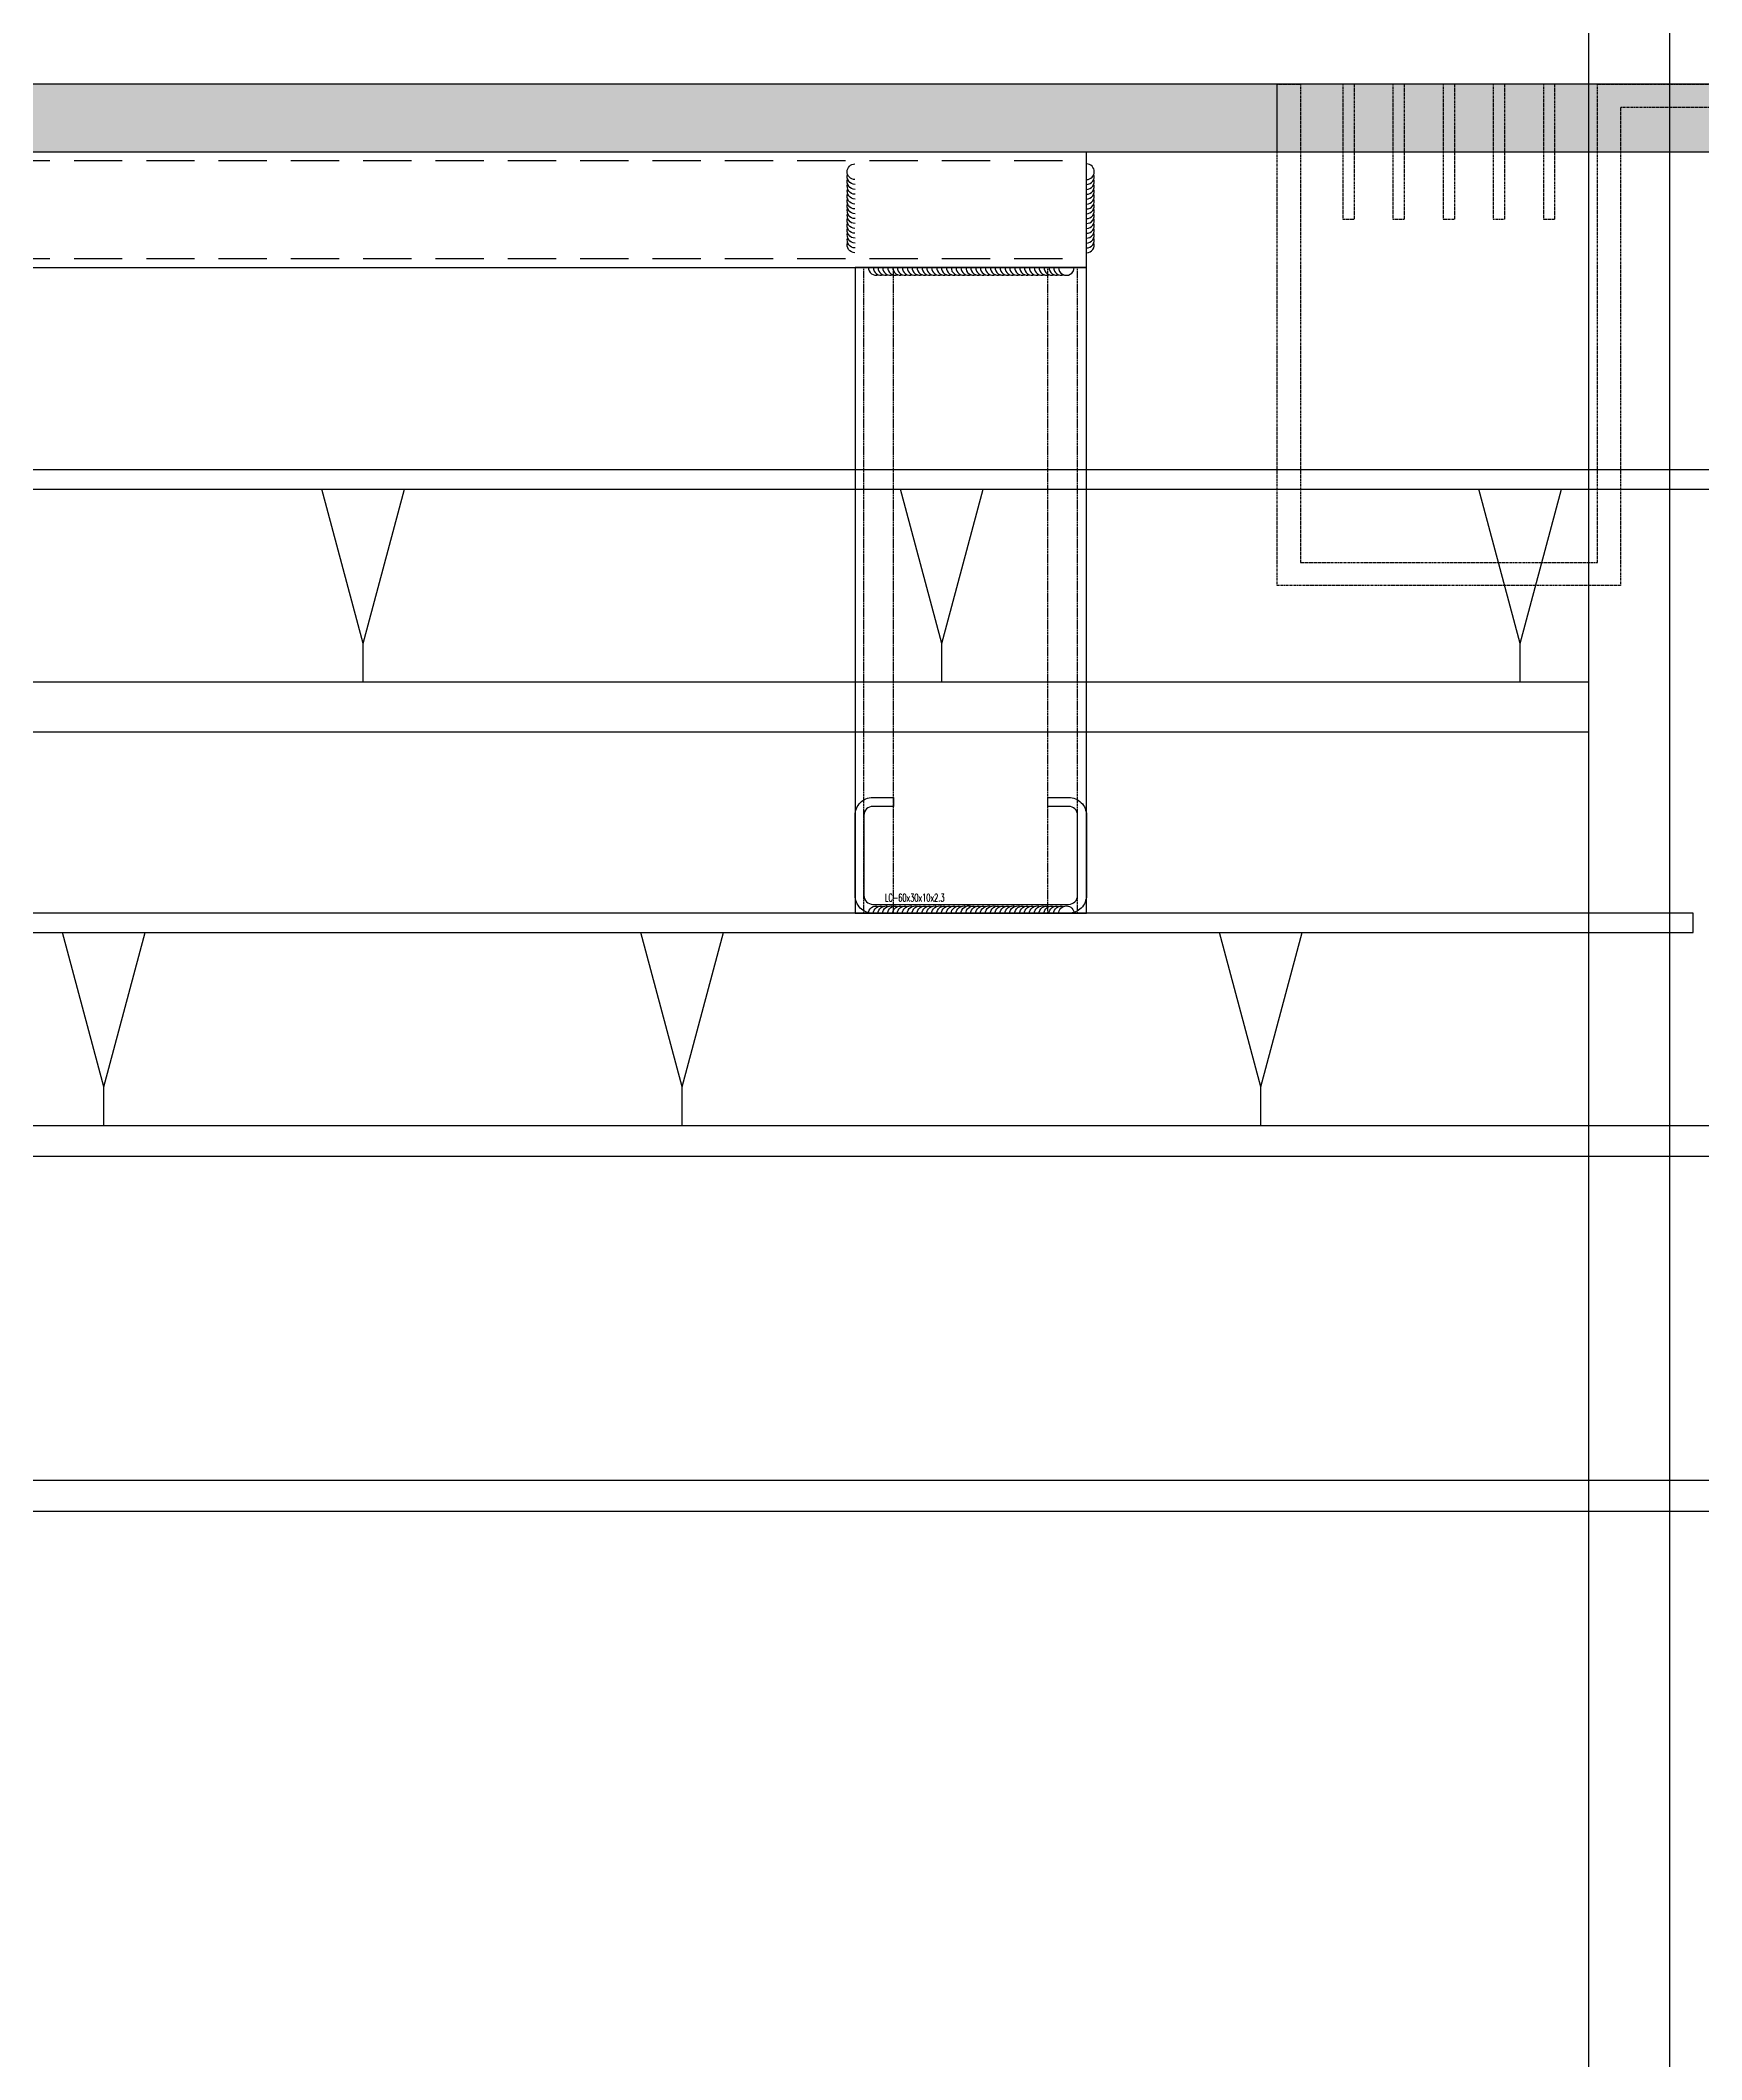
# Model space of a CAD drawing. Extents: x -3378 to 102197, y -3799 to 48702.
# Drawn here: x 90353 to 90784, y 24286 to 24809 of the extents above; entities that cross this region are included whole.
import ezdxf

# ---------------------------------------------------------------- set-up
doc = ezdxf.new("R2010")
doc.units = 0
for name, pattern in [('CENTER', [2, 1.25, -0.25, 0.25, -0.25]), ('HIDDEN', [0.375, 0.25, -0.125]), ('Hidden 1_16_', [0.023813, 0.015875, -0.007938])]:
    doc.linetypes.add(name, pattern=pattern)
for name, color, linetype in [('##-鐵件', 1, 'Continuous'), ('24WELD', 55, 'Continuous'), ('7-CW SUB FRAME', 4, 'Continuous'), ('GM_ANNO_DIMS', 4, 'Continuous'), ('GM_STEL_PRIM', 3, 'Continuous'), ('STRUCTURAL', 3, 'Continuous'), ('中心線 CENTER', 6, 'CENTER'), ('結構體 STRUCTURAL', 154, 'Continuous'), ('螺絲、螺栓', 4, 'Continuous'), ('視覺模型鋁擠型暫替', 4, 'Continuous'), ('鐵件', 6, 'Continuous')]:
    doc.layers.add(name, color=color, linetype=linetype)
doc.layers.add('#不列印', color=250, linetype='Continuous', plot=False)
doc.styles.add('romans', font='romans.shx', dxfattribs={"width": 0.5, "bigfont": ' chineset.shx'})

# ---------------------------------------------------------------- blocks, each defined once
blk = doc.blocks.new('室內地板')
at = {"layer": '結構體 STRUCTURAL'}
h = blk.add_hatch(dxfattribs=at)
h.set_pattern_fill('AR-HBONE', color=256, scale=0.1)
h.set_pattern_definition([(45, (-52753.211, -90985.298), (0, 14.3684098), [30.48, -10.16]), (135, (-52746.026, -90978.114), (1e-15, 14.3684098), [30.48, -10.16])])
h.paths.add_polyline_path([(0, 0), (0, -17.5), (11600, -17.5), (11600, 0)])
blk.add_lwpolyline([(0, 0), (0, -17.5), (11600, -17.5), (11600, 0)], close=True, dxfattribs=at)
blk = doc.blocks.new('*U753')
at = {"layer": 'GM_STEL_PRIM'}
for p, q in [((0, -15), (-10.72, 25)), ((0, -15), (10.72, 25)), ((0, -25), (0, -15))]:
    blk.add_line(p, q, dxfattribs=at)
blk = doc.blocks.new('*U754')
at = {"layer": 'GM_ANNO_DIMS', "color": 0, "linetype": 'ByBlock', "lineweight": -2}
for p in [(4350, 0), (4500, 0), (4650, 0)]:
    blk.add_blockref('*U753', p, dxfattribs=at)
blk = doc.blocks.new('*U213')
at = {"layer": '鐵件'}
for p, q in [((-230.95, 0), (1119.05, 0)), ((1119.05, -30), (1119.05, 0)), ((-230.95, -30), (1119.05, -30))]:
    blk.add_line(p, q, dxfattribs=at)
at = {"layer": '鐵件', "linetype": 'HIDDEN', "ltscale": 50}
for p, q in [((-230.95, -2.3), (1119.05, -2.3)), ((-230.95, -27.7), (1119.05, -27.7))]:
    blk.add_line(p, q, dxfattribs=at)
blk = doc.blocks.new('*U807')
at = {"layer": 'GM_STEL_PRIM'}
for p, q in [((0, -15), (-10.72, 25)), ((0, -15), (10.72, 25)), ((0, -25), (0, -15))]:
    blk.add_line(p, q, dxfattribs=at)
blk = doc.blocks.new('*U808')
at = {"layer": 'GM_ANNO_DIMS', "color": 0, "linetype": 'ByBlock', "lineweight": -2}
for p in [(1200, 0), (1350, 0), (1500, 0)]:
    blk.add_blockref('*U807', p, dxfattribs=at)
blk = doc.blocks.new('*U448')
for centre, end in [((1.3, 41.5), 196.3529), ((1.3, 39), 196.3529), ((0.9, 29), 196.3529), ((1, 31.5), 196.3529), ((1.1, 34), 196.3529), ((1.2, 36.5), 196.3529), ((0.6, 19), 196.3529), ((0.7, 21.5), 196.3529), ((0.8, 24), 196.3529), ((0.9, 26.5), 196.3529), ((0.2, 6.5), 196.3529), ((0.3, 9), 196.3529), ((0.4, 11.5), 196.3529), ((0.5, 16.5), 196.3529), ((0.5, 14), 196.3529), ((0.1, 4), 268.1431)]:
    blk.add_arc(centre, 4, 88.1431, end)
blk = doc.blocks.new('*U449')
for centre, end in [((3.3, 101.4), 196.3529), ((3, 94), 196.3529), ((3, 91.5), 196.3529), ((3.1, 96.4), 196.3529), ((3.2, 98.9), 196.3529), ((2.6, 81.5), 196.3529), ((2.6, 79), 196.3529), ((2.7, 84), 196.3529), ((2.8, 86.5), 196.3529), ((2.9, 89), 196.3529), ((2.2, 69), 196.3529), ((2.3, 71.5), 196.3529), ((2.4, 74), 196.3529), ((2.5, 76.5), 196.3529), ((1.9, 59), 196.3529), ((2, 61.5), 196.3529), ((2.1, 64), 196.3529), ((2.2, 66.5), 196.3529), ((1.6, 49), 196.3529), ((1.7, 54), 196.3529), ((1.7, 51.5), 196.3529), ((1.8, 56.5), 196.3529), ((1.3, 41.5), 196.3529), ((1.3, 39), 196.3529), ((1.4, 44), 196.3529), ((1.5, 46.5), 196.3529), ((0.9, 29), 196.3529), ((1, 31.5), 196.3529), ((1.1, 34), 196.3529), ((1.2, 36.5), 196.3529), ((0.6, 19), 196.3529), ((0.7, 21.5), 196.3529), ((0.8, 24), 196.3529), ((0.9, 26.5), 196.3529), ((0.2, 6.5), 196.3529), ((0.3, 9), 196.3529), ((0.4, 11.5), 196.3529), ((0.5, 16.5), 196.3529), ((0.5, 14), 196.3529), ((0.1, 4), 268.1431)]:
    blk.add_arc(centre, 4, 88.1431, end)
blk = doc.blocks.new('*U457')
for centre, end in [((3.3, 101.4), 196.3529), ((3, 94), 196.3529), ((3, 91.5), 196.3529), ((3.1, 96.4), 196.3529), ((3.2, 98.9), 196.3529), ((2.6, 81.5), 196.3529), ((2.6, 79), 196.3529), ((2.7, 84), 196.3529), ((2.8, 86.5), 196.3529), ((2.9, 89), 196.3529), ((2.2, 69), 196.3529), ((2.3, 71.5), 196.3529), ((2.4, 74), 196.3529), ((2.5, 76.5), 196.3529), ((1.9, 59), 196.3529), ((2, 61.5), 196.3529), ((2.1, 64), 196.3529), ((2.2, 66.5), 196.3529), ((1.6, 49), 196.3529), ((1.7, 54), 196.3529), ((1.7, 51.5), 196.3529), ((1.8, 56.5), 196.3529), ((1.3, 41.5), 196.3529), ((1.3, 39), 196.3529), ((1.4, 44), 196.3529), ((1.5, 46.5), 196.3529), ((0.9, 29), 196.3529), ((1, 31.5), 196.3529), ((1.1, 34), 196.3529), ((1.2, 36.5), 196.3529), ((0.6, 19), 196.3529), ((0.7, 21.5), 196.3529), ((0.8, 24), 196.3529), ((0.9, 26.5), 196.3529), ((0.2, 6.5), 196.3529), ((0.3, 9), 196.3529), ((0.4, 11.5), 196.3529), ((0.5, 16.5), 196.3529), ((0.5, 14), 196.3529), ((0.1, 4), 268.1431)]:
    blk.add_arc(centre, 4, 88.1431, end)
blk = doc.blocks.new('*U458')
for centre, end in [((1.3, 41.5), 196.3529), ((1.3, 39), 196.3529), ((0.9, 29), 196.3529), ((1, 31.5), 196.3529), ((1.1, 34), 196.3529), ((1.2, 36.5), 196.3529), ((0.6, 19), 196.3529), ((0.7, 21.5), 196.3529), ((0.8, 24), 196.3529), ((0.9, 26.5), 196.3529), ((0.2, 6.5), 196.3529), ((0.3, 9), 196.3529), ((0.4, 11.5), 196.3529), ((0.5, 16.5), 196.3529), ((0.5, 14), 196.3529), ((0.1, 4), 268.1431)]:
    blk.add_arc(centre, 4, 88.1431, end)
blk = doc.blocks.new('*U792')
at = {"layer": '24WELD'}
for name, p, xscale, yscale, zscale, rotation in [('*U458', (-30, 98.04, 0), -0.5062500000000004, 0.5062500000000004, 0.5062500000000004, 178.1430628016457), ('*U448', (30, 98.04, 0), 0.5062500000000004, 0.5062500000000004, 0.5062500000000004, 181.8569371983544), ('*U449', (26.83, 71.21, 0), 0.5062499999999996, 0.5062499999999996, 0.5062499999999996, 91.85693719835433), ('*U457', (26.83, -96.37, 0), -0.5062500000000003, 0.5062500000000004, 0.5062500000000004, 88.14306280164571)]:
    blk.add_blockref(name, p, dxfattribs=dict(at, xscale=xscale, yscale=yscale, zscale=zscale, rotation=rotation))
blk = doc.blocks.new('*U793')
at = {"color": 0, "linetype": 'ByBlock', "lineweight": -2}
blk.add_blockref('*U792', (900, 0), dxfattribs=at)
blk = doc.blocks.new('St-LC-60x30x10x2_3')
at = {"layer": 'STRUCTURAL', "color": 0, "linetype": 'ByBlock', "lineweight": -2}
blk.add_lwpolyline([(14.83, 38.37), (14.83, 36.07), (9.43, 36.07, 0.414214), (7.13, 33.77), (7.13, 12.97, 0.414214), (9.43, 10.67), (60.23, 10.67, 0.414214), (62.53, 12.97), (62.53, 33.77, 0.414214), (60.23, 36.07), (54.83, 36.07), (54.83, 38.37), (60.23, 38.37, -0.414214), (64.83, 33.77), (64.83, 12.97, -0.414214), (60.23, 8.37), (9.43, 8.37, -0.414214), (4.83, 12.97), (4.83, 33.77, -0.414214), (9.43, 38.37)], format="xyb", close=True, dxfattribs=at)
at = {"layer": 'Defpoints', "color": 0, "linetype": 'ByBlock', "lineweight": -2, "style": 'romans', "width": 0.6}
blk.add_text('LC-60x30x10x2.3', height=2, rotation=360, dxfattribs=at).set_placement((12.56, 11.41))
blk = doc.blocks.new('*U459')
at = {"layer": '##-鐵件', "color": 1}
blk.add_lwpolyline([(1657.18, 30), (1489.76, 30), (1489.76, -30), (1657.18, -30)], close=True, dxfattribs=at)
at = {"color": 251, "linetype": 'Hidden 1_16_', "ltscale": 5}
for p, q in [((1657.18, 27.7), (1489.76, 27.7)), ((1657.18, 20), (1489.76, 20)), ((1657.18, -20), (1489.76, -20)), ((1657.18, -27.7), (1489.76, -27.7))]:
    blk.add_line(p, q, dxfattribs=at)
at = {"layer": '#不列印', "rotation": 90}
blk.add_blockref('St-LC-60x30x10x2_3', (1665.55, -34.83), dxfattribs=at)
blk = doc.blocks.new('*U805')
at = {"layer": '鐵件', "rotation": 270}
blk.add_blockref('*U459', (0, 1573.47), dxfattribs=at)
blk = doc.blocks.new('*U806')
at = {"color": 0, "linetype": 'ByBlock', "lineweight": -2}
blk.add_blockref('*U805', (1350, 0), dxfattribs=at)

msp = doc.modelspace()

# ---------------------------------------------------------------- hatches: boundary and pattern name
at = {"layer": '結構體 STRUCTURAL', "true_color": 0xf26722}
h = msp.add_hatch(dxfattribs=at)
h.set_pattern_fill('AR-HBONE', color=30, scale=0.1)
h.set_pattern_definition([(45, (36391.011, -66187.213), (0, 14.3684098), [30.48, -10.16]), (135, (36398.195, -66180.029), (1e-15, 14.3684098), [30.48, -10.16])])
h.paths.add_polyline_path([(89144.221, 24798.085), (89144.221, 24780.585), (90673.7, 24780.585), (90673.7, 24798.085)])

# ---------------------------------------------------------------- linework, layer by layer
at = {"layer": '7-CW SUB FRAME', "linetype": 'HIDDEN'}
for p, q in [((90673.7, 24668.085, 0), (90673.7, 24798.085, 0)), ((90673.7, 24798.085, 0), (90679.7, 24798.085, 0)), ((90679.7, 24798.085, 0), (90679.7, 24674.085, 0)), ((90756.7, 24674.085, 0), (90756.7, 24798.085, 0)), ((90756.7, 24798.085, 0), (90786.7, 24798.085, 0)), ((90786.7, 24792.085, 0), (90762.7, 24792.085, 0)), ((90762.7, 24792.085, 0), (90762.7, 24668.085, 0)), ((90679.7, 24674.085, 0), (90756.7, 24674.085, 0)), ((90762.7, 24668.085, 0), (90673.7, 24668.085, 0))]:
    msp.add_line(p, q, dxfattribs=at)
at = {"layer": '7-CW SUB FRAME', "linetype": 'HIDDEN', "elevation": 0}
for points in [[(90690.7, 24798.085), (90690.7, 24763.085), (90693.7, 24763.085), (90693.7, 24798.085)], [(90703.7, 24798.085), (90703.7, 24763.085), (90706.7, 24763.085), (90706.7, 24798.085)], [(90716.7, 24798.085), (90716.7, 24763.085), (90719.7, 24763.085), (90719.7, 24798.085)], [(90729.7, 24798.085), (90729.7, 24763.085), (90732.7, 24763.085), (90732.7, 24798.085)], [(90742.7, 24798.085), (90742.7, 24763.085), (90745.7, 24763.085), (90745.7, 24798.085)]]:
    msp.add_lwpolyline(points, close=True, dxfattribs=at)
at = {"layer": 'GM_STEL_PRIM', "elevation": 0}
msp.add_lwpolyline([(97765.704, 24698.085), (86065.701, 24698.085), (86065.701, 24693.085), (97765.704, 24693.085)], close=True, dxfattribs=at)
msp.add_lwpolyline([(90781.56, 24583.162), (89145.234, 24583.162), (89145.243, 24628.177), (89140.243, 24628.178), (89140.234, 24583.163, 0.4142473), (89145.234, 24578.162), (90781.56, 24578.162)], format="xyb", close=True, dxfattribs=at)
at = {"layer": '中心線 CENTER', "ltscale": 15}
msp.add_line((101018.781, 24798.085, 0), (82488.036, 24798.085, 0), dxfattribs=at)
at = {"layer": '結構體 STRUCTURAL'}
for p, q in [((90754.403, 33243.085, 0), (90754.403, 21180.095)), ((90775.403, 33243.085, 0), (90775.403, 21180.095)), ((90754.403, 24643.085, 0), (86461.701, 24643.085, 0)), ((90754.403, 24630.085, 0), (86461.701, 24630.085, 0))]:
    msp.add_line(p, q, dxfattribs=at)
at = {"layer": '結構體 STRUCTURAL', "color": 30, "true_color": 0xf26722, "elevation": 0}
msp.add_lwpolyline([(89144.221, 24798.085), (89144.221, 24780.585), (90673.7, 24780.585), (90673.7, 24798.085)], close=True, dxfattribs=at)
at = {"layer": '視覺模型鋁擠型暫替', "linetype": 'Continuous'}
for p, q in [((90907.701, 24528.072), (89039.248, 24528.072)), ((90907.701, 24520.072), (89039.248, 24520.072)), ((90907.701, 24436.072), (89039.098, 24436.072)), ((90907.701, 24428.072), (89039.098, 24428.072))]:
    msp.add_line(p, q, dxfattribs=at)

# ---------------------------------------------------------------- block references
for name, p in [('*U793', (89694.221, 24679.376, 0)), ('*U806', (89244.221, 24666.874))]:
    msp.add_blockref(name, p)
at = {"layer": 'GM_ANNO_DIMS'}
for name, p in [('*U754', (86086.701, 24668.085, 0)), ('*U808', (89169.435, 24553.162, 0))]:
    msp.add_blockref(name, p, dxfattribs=at)
at = {"layer": '螺絲、螺栓'}
for name, p in [('室內地板', (86011.701, 24798.085, 0)), ('*U213', (89505.175, 24780.585))]:
    msp.add_blockref(name, p, dxfattribs=at)

doc.saveas('drawing.dxf')
